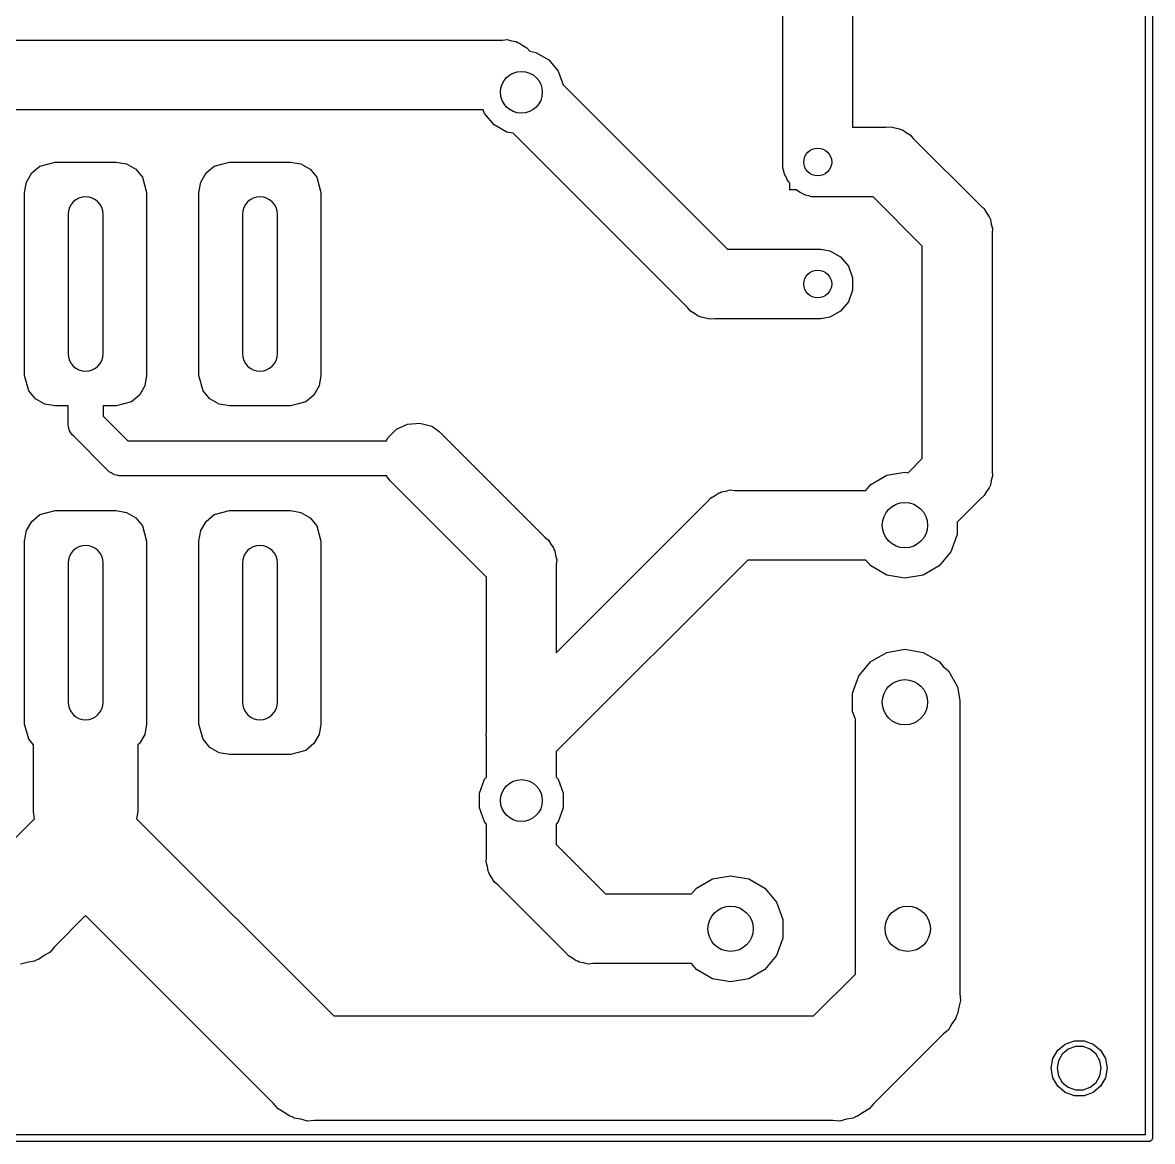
# Model space of a CAD drawing. Extents: x 113.9 to 177.6, y -84.6 to -24.4.
# Drawn here: x 145.19 to 177.6, y -84.6 to -52.5 of the extents above; entities that cross this region are included whole.
import ezdxf

# ---------------------------------------------------------------- set-up
doc = ezdxf.new("R2010")
doc.units = 0
doc.header["$MEASUREMENT"] = 0
doc.layers.add('BLACK', color=7, linetype='CONTINUOUS')

msp = doc.modelspace()

# ---------------------------------------------------------------- linework, layer by layer
at = {"layer": 'BLACK', "linetype": 'CONTINUOUS'}
for p, q in [((177.4, -84.4), (177.4, -24.6)), ((177.6, -24.4913), (177.6, -84.5087)), ((169, -50.9125), (169, -55.5)), ((167, -56.3237), (167, -52)), ((136.044, -53), (158.956, -53)), ((158.956, -53), (159.088, -52.9884)), ((159.088, -52.9884), (159.217, -53.0228)), ((159.217, -53.0228), (159.347, -53.0458)), ((159.347, -53.0458), (159.386, -53.0681)), ((159.386, -53.0681), (159.429, -53.0797)), ((159.429, -53.0797), (159.538, -53.1558)), ((159.538, -53.1558), (159.653, -53.2221)), ((159.653, -53.2221), (159.738, -53.3234)), ((159.738, -53.3234), (159.917, -53.355)), ((159.917, -53.355), (160.283, -53.5666)), ((160.283, -53.5666), (160.555, -53.8907)), ((160.555, -53.8907), (160.698, -54.2843)), ((160.698, -54.2843), (165.414, -59)), ((158.405, -55), (136.414, -55)), ((158.445, -55.1093), (158.405, -55)), ((158.717, -55.4334), (158.445, -55.1093)), ((159.083, -55.645), (158.717, -55.4334)), ((159.262, -55.6766), (159.083, -55.645)), ((164.262, -60.6762), (159.262, -55.6766)), ((169, -55.5), (169.956, -55.5)), ((169.956, -55.5), (170.088, -55.4884)), ((170.088, -55.4884), (170.217, -55.5228)), ((170.217, -55.5228), (170.347, -55.5458)), ((170.347, -55.5458), (170.386, -55.5681)), ((170.386, -55.5681), (170.429, -55.5797)), ((170.429, -55.5797), (170.538, -55.6558)), ((170.538, -55.6558), (170.653, -55.7221)), ((170.653, -55.7221), (170.738, -55.8238)), ((170.738, -55.8238), (172.676, -57.762)), ((167, -56.6763), (167, -56.3237)), ((145.455, -56.8126), (145.688, -56.6172)), ((145.688, -56.6172), (146.125, -56.5)), ((146.125, -56.5), (147.875, -56.5)), ((147.875, -56.5), (148.174, -56.5528)), ((148.174, -56.5528), (148.437, -56.7047)), ((148.437, -56.7047), (148.633, -56.9375)), ((150.455, -56.8126), (150.688, -56.6172)), ((150.688, -56.6172), (151.125, -56.5)), ((151.125, -56.5), (152.875, -56.5)), ((152.875, -56.5), (153.174, -56.5528)), ((153.174, -56.5528), (153.437, -56.7047)), ((153.437, -56.7047), (153.633, -56.9375)), ((167.03, -56.7598), (167, -56.6763)), ((145.303, -57.0757), (145.455, -56.8126)), ((148.633, -56.9375), (148.75, -57.375)), ((150.303, -57.0757), (150.455, -56.8126)), ((153.633, -56.9375), (153.75, -57.375)), ((167.046, -56.8473), (167.03, -56.7598)), ((167.09, -56.9242), (167.046, -56.8473)), ((167.121, -57.0077), (167.09, -56.9242)), ((167.178, -57.0758), (167.121, -57.0077)), ((145.25, -57.375), (145.303, -57.0757)), ((150.25, -57.375), (150.303, -57.0757)), ((167.2, -57.1144), (167.178, -57.0758)), ((167.2, -57.3), (167.2, -57.1144)), ((167.386, -57.3), (167.2, -57.3)), ((167.424, -57.3223), (167.386, -57.3)), ((167.492, -57.3794), (167.424, -57.3223)), ((145.25, -62.625), (145.25, -57.375)), ((146.646, -57.6464), (146.584, -57.7222)), ((146.646, -57.6464), (146.584, -57.7222)), ((146.722, -57.5843), (146.646, -57.6464)), ((146.722, -57.5843), (146.646, -57.6464)), ((146.809, -57.5381), (146.722, -57.5843)), ((146.809, -57.5381), (146.722, -57.5843)), ((146.902, -57.5096), (146.809, -57.5381)), ((146.902, -57.5096), (146.809, -57.5381)), ((147, -57.5), (146.902, -57.5096)), ((147, -57.5), (146.902, -57.5096)), ((147.098, -57.5096), (147, -57.5)), ((147.098, -57.5096), (147, -57.5)), ((147.191, -57.5381), (147.098, -57.5096)), ((147.191, -57.5381), (147.098, -57.5096)), ((147.278, -57.5843), (147.191, -57.5381)), ((147.278, -57.5843), (147.191, -57.5381)), ((147.354, -57.6464), (147.278, -57.5843)), ((147.354, -57.6464), (147.278, -57.5843)), ((147.416, -57.7222), (147.354, -57.6464)), ((147.416, -57.7222), (147.354, -57.6464)), ((148.75, -57.375), (148.75, -62.625)), ((150.25, -62.625), (150.25, -57.375)), ((151.646, -57.6464), (151.584, -57.7222)), ((151.646, -57.6464), (151.584, -57.7222)), ((151.722, -57.5843), (151.646, -57.6464)), ((151.722, -57.5843), (151.646, -57.6464)), ((151.809, -57.5381), (151.722, -57.5843)), ((151.809, -57.5381), (151.722, -57.5843)), ((151.902, -57.5096), (151.809, -57.5381)), ((151.902, -57.5096), (151.809, -57.5381)), ((152, -57.5), (151.902, -57.5096)), ((152, -57.5), (151.902, -57.5096)), ((152.098, -57.5096), (152, -57.5)), ((152.098, -57.5096), (152, -57.5)), ((152.191, -57.5381), (152.098, -57.5096)), ((152.191, -57.5381), (152.098, -57.5096)), ((152.278, -57.5843), (152.191, -57.5381)), ((152.278, -57.5843), (152.191, -57.5381)), ((152.354, -57.6464), (152.278, -57.5843)), ((152.354, -57.6464), (152.278, -57.5843)), ((152.416, -57.7222), (152.354, -57.6464)), ((152.416, -57.7222), (152.354, -57.6464)), ((153.75, -57.375), (153.75, -62.625)), ((167.576, -57.4098), (167.492, -57.3794)), ((167.653, -57.4542), (167.576, -57.4098)), ((167.74, -57.4696), (167.653, -57.4542)), ((167.824, -57.5), (167.74, -57.4696)), ((167.913, -57.5), (167.824, -57.5)), ((169.586, -57.5), (167.913, -57.5)), ((167.913, -57.5), (167.913, -57.5)), ((171, -58.9142), (169.586, -57.5)), ((146.51, -57.9025), (146.5, -58)), ((146.51, -57.9025), (146.5, -58)), ((146.5, -58), (146.5, -62)), ((146.5, -58), (146.5, -62)), ((146.538, -57.8087), (146.51, -57.9025)), ((146.538, -57.8087), (146.51, -57.9025)), ((146.584, -57.7222), (146.538, -57.8087)), ((146.584, -57.7222), (146.538, -57.8087)), ((147.462, -57.8087), (147.416, -57.7222)), ((147.462, -57.8087), (147.416, -57.7222)), ((147.49, -57.9025), (147.462, -57.8087)), ((147.49, -57.9025), (147.462, -57.8087)), ((147.5, -58), (147.49, -57.9025)), ((147.5, -58), (147.49, -57.9025)), ((147.5, -62), (147.5, -58)), ((147.5, -62), (147.5, -58)), ((151.51, -57.9025), (151.5, -58)), ((151.51, -57.9025), (151.5, -58)), ((151.5, -58), (151.5, -62)), ((151.5, -58), (151.5, -62)), ((151.538, -57.8087), (151.51, -57.9025)), ((151.538, -57.8087), (151.51, -57.9025)), ((151.584, -57.7222), (151.538, -57.8087)), ((151.584, -57.7222), (151.538, -57.8087)), ((152.462, -57.8087), (152.416, -57.7222)), ((152.462, -57.8087), (152.416, -57.7222)), ((152.49, -57.9025), (152.462, -57.8087)), ((152.49, -57.9025), (152.462, -57.8087)), ((152.5, -58), (152.49, -57.9025)), ((152.5, -58), (152.49, -57.9025)), ((152.5, -62), (152.5, -58)), ((152.5, -62), (152.5, -58)), ((172.676, -57.762), (172.778, -57.8473)), ((172.778, -57.8473), (172.844, -57.9622)), ((172.844, -57.9622), (172.92, -58.0709)), ((172.92, -58.0709), (172.932, -58.114)), ((172.932, -58.114), (172.954, -58.1527)), ((172.954, -58.1527), (172.977, -58.2834)), ((172.977, -58.2834), (173.012, -58.4115)), ((173.012, -58.4115), (173, -58.5436)), ((173, -58.5436), (173, -65.3764)), ((171, -65.0058), (171, -58.9142)), ((165.414, -59), (168.087, -59)), ((168.087, -59), (168.347, -59.0458)), ((168.347, -59.0458), (168.653, -59.2221)), ((168.653, -59.2221), (168.879, -59.4923)), ((168.879, -59.4923), (169, -59.8237)), ((169, -59.8237), (169, -60.1763)), ((169, -60.1763), (168.879, -60.5077)), ((168.879, -60.5077), (168.653, -60.7779)), ((164.347, -60.7779), (164.262, -60.6762)), ((164.462, -60.8442), (164.347, -60.7779)), ((164.571, -60.9203), (164.462, -60.8442)), ((164.614, -60.9319), (164.571, -60.9203)), ((168.653, -60.7779), (168.347, -60.9542)), ((164.653, -60.9542), (164.614, -60.9319)), ((164.783, -60.9772), (164.653, -60.9542)), ((164.911, -61.0116), (164.783, -60.9772)), ((165.044, -61), (164.911, -61.0116)), ((168.087, -61), (165.044, -61)), ((168.347, -60.9542), (168.087, -61)), ((146.5, -62), (146.51, -62.0975)), ((146.5, -62), (146.51, -62.0975)), ((146.51, -62.0975), (146.538, -62.1913)), ((146.51, -62.0975), (146.538, -62.1913)), ((146.538, -62.1913), (146.584, -62.2778)), ((146.538, -62.1913), (146.584, -62.2778)), ((147.416, -62.2778), (147.462, -62.1913)), ((147.416, -62.2778), (147.462, -62.1913)), ((147.462, -62.1913), (147.49, -62.0975)), ((147.462, -62.1913), (147.49, -62.0975)), ((147.49, -62.0975), (147.5, -62)), ((147.49, -62.0975), (147.5, -62)), ((151.5, -62), (151.51, -62.0975)), ((151.5, -62), (151.51, -62.0975)), ((151.51, -62.0975), (151.538, -62.1913)), ((151.51, -62.0975), (151.538, -62.1913)), ((151.538, -62.1913), (151.584, -62.2778)), ((151.538, -62.1913), (151.584, -62.2778)), ((152.416, -62.2778), (152.462, -62.1913)), ((152.416, -62.2778), (152.462, -62.1913)), ((152.462, -62.1913), (152.49, -62.0975)), ((152.462, -62.1913), (152.49, -62.0975)), ((152.49, -62.0975), (152.5, -62)), ((152.49, -62.0975), (152.5, -62)), ((146.584, -62.2778), (146.646, -62.3536)), ((146.584, -62.2778), (146.646, -62.3536)), ((146.646, -62.3536), (146.722, -62.4157)), ((146.646, -62.3536), (146.722, -62.4157)), ((146.722, -62.4157), (146.809, -62.4619)), ((146.722, -62.4157), (146.809, -62.4619)), ((146.809, -62.4619), (146.902, -62.4904)), ((146.809, -62.4619), (146.902, -62.4904)), ((146.902, -62.4904), (147, -62.5)), ((146.902, -62.4904), (147, -62.5)), ((147, -62.5), (147.098, -62.4904)), ((147, -62.5), (147.098, -62.4904)), ((147.098, -62.4904), (147.191, -62.4619)), ((147.098, -62.4904), (147.191, -62.4619)), ((147.191, -62.4619), (147.278, -62.4157)), ((147.191, -62.4619), (147.278, -62.4157)), ((147.278, -62.4157), (147.354, -62.3536)), ((147.278, -62.4157), (147.354, -62.3536)), ((147.354, -62.3536), (147.416, -62.2778)), ((147.354, -62.3536), (147.416, -62.2778)), ((151.584, -62.2778), (151.646, -62.3536)), ((151.584, -62.2778), (151.646, -62.3536)), ((151.646, -62.3536), (151.722, -62.4157)), ((151.646, -62.3536), (151.722, -62.4157)), ((151.722, -62.4157), (151.809, -62.4619)), ((151.722, -62.4157), (151.809, -62.4619)), ((151.809, -62.4619), (151.902, -62.4904)), ((151.809, -62.4619), (151.902, -62.4904)), ((151.902, -62.4904), (152, -62.5)), ((151.902, -62.4904), (152, -62.5)), ((152, -62.5), (152.098, -62.4904)), ((152, -62.5), (152.098, -62.4904)), ((152.098, -62.4904), (152.191, -62.4619)), ((152.098, -62.4904), (152.191, -62.4619)), ((152.191, -62.4619), (152.278, -62.4157)), ((152.191, -62.4619), (152.278, -62.4157)), ((152.278, -62.4157), (152.354, -62.3536)), ((152.278, -62.4157), (152.354, -62.3536)), ((152.354, -62.3536), (152.416, -62.2778)), ((152.354, -62.3536), (152.416, -62.2778)), ((145.367, -63.0625), (145.25, -62.625)), ((148.75, -62.625), (148.697, -62.9243)), ((150.367, -63.0625), (150.25, -62.625)), ((153.75, -62.625), (153.697, -62.9243)), ((145.563, -63.2953), (145.367, -63.0625)), ((148.545, -63.1874), (148.312, -63.3828)), ((148.697, -62.9243), (148.545, -63.1874)), ((150.563, -63.2953), (150.367, -63.0625)), ((153.545, -63.1874), (153.312, -63.3828)), ((153.697, -62.9243), (153.545, -63.1874)), ((145.826, -63.4472), (145.563, -63.2953)), ((146.125, -63.5), (145.826, -63.4472)), ((146.5, -63.5), (146.125, -63.5)), ((146.5, -63.9782), (146.5, -63.5)), ((147.875, -63.5), (147.5, -63.5)), ((147.5, -63.5), (147.5, -63.7929)), ((148.312, -63.3828), (147.875, -63.5)), ((150.826, -63.4472), (150.563, -63.2953)), ((151.125, -63.5), (150.826, -63.4472)), ((152.875, -63.5), (151.125, -63.5)), ((153.312, -63.3828), (152.875, -63.5)), ((147.5, -63.7929), (148.207, -64.5)), ((146.494, -64.0442), (146.5, -63.9782)), ((146.511, -64.1083), (146.494, -64.0442)), ((146.523, -64.1736), (146.511, -64.1083)), ((155.668, -64.4176), (155.918, -64.1682)), ((155.918, -64.1682), (156.237, -64.0192)), ((156.237, -64.0192), (156.588, -63.9884)), ((156.588, -63.9884), (156.929, -64.0797)), ((156.929, -64.0797), (157.145, -64.231)), ((146.534, -64.193), (146.523, -64.1736)), ((146.54, -64.2146), (146.534, -64.193)), ((146.578, -64.2689), (146.54, -64.2146)), ((146.611, -64.3264), (146.578, -64.2689)), ((146.662, -64.369), (146.611, -64.3264)), ((147.631, -65.3381), (146.662, -64.369)), ((155.63, -64.5), (155.668, -64.4176)), ((157.145, -64.231), (160.176, -67.262)), ((148.207, -64.5), (155.63, -64.5)), ((170.593, -65.4132), (171, -65.0058)), ((147.674, -65.3889), (147.631, -65.3381)), ((147.731, -65.4221), (147.674, -65.3889)), ((147.785, -65.4601), (147.731, -65.4221)), ((147.807, -65.4659), (147.785, -65.4601)), ((169.979, -65.4887), (170.5, -65.3969)), ((170.5, -65.3969), (170.593, -65.4132)), ((173, -65.3764), (173.012, -65.5085)), ((147.826, -65.4771), (147.807, -65.4659)), ((147.892, -65.4886), (147.826, -65.4771)), ((147.956, -65.5058), (147.892, -65.4886)), ((148.022, -65.5), (147.956, -65.5058)), ((155.629, -65.5), (148.022, -65.5)), ((155.731, -65.6452), (155.629, -65.5)), ((158.5, -68.4142), (155.731, -65.6452)), ((169.381, -65.92), (169.521, -65.7532)), ((169.521, -65.7532), (169.979, -65.4887)), ((172.954, -65.7673), (172.932, -65.806)), ((172.977, -65.6366), (172.954, -65.7673)), ((173.012, -65.5085), (172.977, -65.6366)), ((164.927, -66.1421), (165.042, -66.0758)), ((165.042, -66.0758), (165.151, -65.9997)), ((165.151, -65.9997), (165.194, -65.9882)), ((165.194, -65.9882), (165.233, -65.9658)), ((165.233, -65.9658), (165.363, -65.9428)), ((165.363, -65.9428), (165.491, -65.9084)), ((165.491, -65.9084), (165.624, -65.92)), ((165.624, -65.92), (169.381, -65.92)), ((172.778, -66.0727), (172.676, -66.158)), ((172.844, -65.9578), (172.778, -66.0727)), ((172.92, -65.8491), (172.844, -65.9578)), ((172.932, -65.806), (172.92, -65.8491)), ((160.5, -70.5858), (164.842, -66.2438)), ((164.842, -66.2438), (164.927, -66.1421)), ((172.676, -66.158), (172, -66.8342)), ((145.455, -66.8126), (145.688, -66.6172)), ((145.688, -66.6172), (146.125, -66.5)), ((146.125, -66.5), (147.875, -66.5)), ((147.875, -66.5), (148.174, -66.5528)), ((148.174, -66.5528), (148.437, -66.7047)), ((148.437, -66.7047), (148.633, -66.9375)), ((150.455, -66.8126), (150.688, -66.6172)), ((150.688, -66.6172), (151.125, -66.5)), ((151.125, -66.5), (152.875, -66.5)), ((152.875, -66.5), (153.174, -66.5528)), ((153.174, -66.5528), (153.437, -66.7047)), ((153.437, -66.7047), (153.633, -66.9375)), ((145.25, -67.375), (145.303, -67.0757)), ((145.303, -67.0757), (145.455, -66.8126)), ((148.633, -66.9375), (148.75, -67.375)), ((150.25, -67.375), (150.303, -67.0757)), ((150.303, -67.0757), (150.455, -66.8126)), ((153.633, -66.9375), (153.75, -67.375)), ((172, -66.8342), (172, -67.1845)), ((145.25, -72.625), (145.25, -67.375)), ((148.75, -67.375), (148.75, -72.625)), ((150.25, -72.625), (150.25, -67.375)), ((153.75, -67.375), (153.75, -72.625)), ((160.176, -67.262), (160.278, -67.3473)), ((160.278, -67.3473), (160.344, -67.4622)), ((172, -67.1845), (171.819, -67.6816)), ((146.584, -67.7222), (146.538, -67.8087)), ((146.584, -67.7222), (146.538, -67.8087)), ((146.646, -67.6464), (146.584, -67.7222)), ((146.646, -67.6464), (146.584, -67.7222)), ((146.722, -67.5843), (146.646, -67.6464)), ((146.722, -67.5843), (146.646, -67.6464)), ((146.809, -67.5381), (146.722, -67.5843)), ((146.809, -67.5381), (146.722, -67.5843)), ((146.902, -67.5096), (146.809, -67.5381)), ((146.902, -67.5096), (146.809, -67.5381)), ((147, -67.5), (146.902, -67.5096)), ((147, -67.5), (146.902, -67.5096)), ((147.098, -67.5096), (147, -67.5)), ((147.098, -67.5096), (147, -67.5)), ((147.191, -67.5381), (147.098, -67.5096)), ((147.191, -67.5381), (147.098, -67.5096)), ((147.278, -67.5843), (147.191, -67.5381)), ((147.278, -67.5843), (147.191, -67.5381)), ((147.354, -67.6464), (147.278, -67.5843)), ((147.354, -67.6464), (147.278, -67.5843)), ((147.416, -67.7222), (147.354, -67.6464)), ((147.416, -67.7222), (147.354, -67.6464)), ((147.462, -67.8087), (147.416, -67.7222)), ((147.462, -67.8087), (147.416, -67.7222)), ((151.584, -67.7222), (151.538, -67.8087)), ((151.584, -67.7222), (151.538, -67.8087)), ((151.646, -67.6464), (151.584, -67.7222)), ((151.646, -67.6464), (151.584, -67.7222)), ((151.722, -67.5843), (151.646, -67.6464)), ((151.722, -67.5843), (151.646, -67.6464)), ((151.809, -67.5381), (151.722, -67.5843)), ((151.809, -67.5381), (151.722, -67.5843)), ((151.902, -67.5096), (151.809, -67.5381)), ((151.902, -67.5096), (151.809, -67.5381)), ((152, -67.5), (151.902, -67.5096)), ((152, -67.5), (151.902, -67.5096)), ((152.098, -67.5096), (152, -67.5)), ((152.098, -67.5096), (152, -67.5)), ((152.191, -67.5381), (152.098, -67.5096)), ((152.191, -67.5381), (152.098, -67.5096)), ((152.278, -67.5843), (152.191, -67.5381)), ((152.278, -67.5843), (152.191, -67.5381)), ((152.354, -67.6464), (152.278, -67.5843)), ((152.354, -67.6464), (152.278, -67.5843)), ((152.416, -67.7222), (152.354, -67.6464)), ((152.416, -67.7222), (152.354, -67.6464)), ((152.462, -67.8087), (152.416, -67.7222)), ((152.462, -67.8087), (152.416, -67.7222)), ((160.344, -67.4622), (160.42, -67.5709)), ((160.42, -67.5709), (160.432, -67.614)), ((160.432, -67.614), (160.454, -67.6527)), ((160.454, -67.6527), (160.477, -67.7834)), ((171.819, -67.6816), (171.479, -68.0868)), ((146.51, -67.9025), (146.5, -68)), ((146.51, -67.9025), (146.5, -68)), ((146.5, -68), (146.5, -72)), ((146.5, -68), (146.5, -72)), ((146.538, -67.8087), (146.51, -67.9025)), ((146.538, -67.8087), (146.51, -67.9025)), ((147.49, -67.9025), (147.462, -67.8087)), ((147.49, -67.9025), (147.462, -67.8087)), ((147.5, -68), (147.49, -67.9025)), ((147.5, -68), (147.49, -67.9025)), ((147.5, -72), (147.5, -68)), ((147.5, -72), (147.5, -68)), ((151.51, -67.9025), (151.5, -68)), ((151.51, -67.9025), (151.5, -68)), ((151.5, -68), (151.5, -72)), ((151.5, -68), (151.5, -72)), ((151.538, -67.8087), (151.51, -67.9025)), ((151.538, -67.8087), (151.51, -67.9025)), ((152.49, -67.9025), (152.462, -67.8087)), ((152.49, -67.9025), (152.462, -67.8087)), ((152.5, -68), (152.49, -67.9025)), ((152.5, -68), (152.49, -67.9025)), ((152.5, -72), (152.5, -68)), ((152.5, -72), (152.5, -68)), ((160.477, -67.7834), (160.512, -67.9115)), ((160.512, -67.9115), (160.5, -68.0436)), ((165.994, -67.92), (160.5, -73.4142)), ((160.5, -68.0436), (160.5, -70.5858)), ((169.381, -67.92), (165.994, -67.92)), ((169.521, -68.0868), (169.381, -67.92)), ((169.979, -68.3513), (169.521, -68.0868)), ((170.5, -68.4431), (169.979, -68.3513)), ((171.021, -68.3513), (170.5, -68.4431)), ((171.479, -68.0868), (171.021, -68.3513)), ((158.5, -69.4125), (158.5, -68.4142)), ((158.5, -72.8684), (158.5, -69.4125)), ((158.5, -69.4125), (158.5, -69.4125)), ((169.521, -70.8332), (169.979, -70.5687)), ((169.979, -70.5687), (170.5, -70.4769)), ((170.5, -70.4769), (171.021, -70.5687)), ((171.021, -70.5687), (171.479, -70.8332)), ((169.181, -71.2384), (169.521, -70.8332)), ((171.479, -70.8332), (171.601, -70.9788)), ((169, -71.7355), (169.181, -71.2384)), ((171.601, -70.9788), (171.747, -71.1009)), ((171.747, -71.1009), (172.011, -71.5591)), ((172.011, -71.5591), (172.08, -71.9488)), ((169, -72.2645), (169, -71.7355)), ((146.5, -72), (146.51, -72.0975)), ((146.5, -72), (146.51, -72.0975)), ((146.51, -72.0975), (146.538, -72.1913)), ((146.51, -72.0975), (146.538, -72.1913)), ((146.538, -72.1913), (146.584, -72.2778)), ((146.538, -72.1913), (146.584, -72.2778)), ((147.416, -72.2778), (147.462, -72.1913)), ((147.416, -72.2778), (147.462, -72.1913)), ((147.462, -72.1913), (147.49, -72.0975)), ((147.462, -72.1913), (147.49, -72.0975)), ((147.49, -72.0975), (147.5, -72)), ((147.49, -72.0975), (147.5, -72)), ((151.5, -72), (151.51, -72.0975)), ((151.5, -72), (151.51, -72.0975)), ((151.51, -72.0975), (151.538, -72.1913)), ((151.51, -72.0975), (151.538, -72.1913)), ((151.538, -72.1913), (151.584, -72.2778)), ((151.538, -72.1913), (151.584, -72.2778)), ((152.416, -72.2778), (152.462, -72.1913)), ((152.416, -72.2778), (152.462, -72.1913)), ((152.462, -72.1913), (152.49, -72.0975)), ((152.462, -72.1913), (152.49, -72.0975)), ((152.49, -72.0975), (152.5, -72)), ((152.49, -72.0975), (152.5, -72)), ((169.08, -72.4843), (169, -72.2645)), ((172.08, -71.9488), (172.08, -80.3545)), ((146.584, -72.2778), (146.646, -72.3536)), ((146.584, -72.2778), (146.646, -72.3536)), ((146.646, -72.3536), (146.722, -72.4157)), ((146.646, -72.3536), (146.722, -72.4157)), ((146.722, -72.4157), (146.809, -72.4619)), ((146.722, -72.4157), (146.809, -72.4619)), ((146.809, -72.4619), (146.902, -72.4904)), ((146.809, -72.4619), (146.902, -72.4904)), ((146.902, -72.4904), (147, -72.5)), ((146.902, -72.4904), (147, -72.5)), ((147, -72.5), (147.098, -72.4904)), ((147, -72.5), (147.098, -72.4904)), ((147.098, -72.4904), (147.191, -72.4619)), ((147.098, -72.4904), (147.191, -72.4619)), ((147.191, -72.4619), (147.278, -72.4157)), ((147.191, -72.4619), (147.278, -72.4157)), ((147.278, -72.4157), (147.354, -72.3536)), ((147.278, -72.4157), (147.354, -72.3536)), ((147.354, -72.3536), (147.416, -72.2778)), ((147.354, -72.3536), (147.416, -72.2778)), ((151.584, -72.2778), (151.646, -72.3536)), ((151.584, -72.2778), (151.646, -72.3536)), ((151.646, -72.3536), (151.722, -72.4157)), ((151.646, -72.3536), (151.722, -72.4157)), ((151.722, -72.4157), (151.809, -72.4619)), ((151.722, -72.4157), (151.809, -72.4619)), ((151.809, -72.4619), (151.902, -72.4904)), ((151.809, -72.4619), (151.902, -72.4904)), ((151.902, -72.4904), (152, -72.5)), ((151.902, -72.4904), (152, -72.5)), ((152, -72.5), (152.098, -72.4904)), ((152, -72.5), (152.098, -72.4904)), ((152.098, -72.4904), (152.191, -72.4619)), ((152.098, -72.4904), (152.191, -72.4619)), ((152.191, -72.4619), (152.278, -72.4157)), ((152.191, -72.4619), (152.278, -72.4157)), ((152.278, -72.4157), (152.354, -72.3536)), ((152.278, -72.4157), (152.354, -72.3536)), ((152.354, -72.3536), (152.416, -72.2778)), ((152.354, -72.3536), (152.416, -72.2778)), ((169.08, -78.2355), (169.08, -72.4843)), ((145.367, -73.0625), (145.25, -72.625)), ((148.75, -72.625), (148.697, -72.9243)), ((150.367, -73.0625), (150.25, -72.625)), ((153.75, -72.625), (153.697, -72.9243)), ((158.488, -72.9115), (158.5, -72.8684)), ((158.5, -73.0436), (158.488, -72.9115)), ((145.5, -73.2207), (145.367, -73.0625)), ((145.5, -75.1312), (145.5, -73.2207)), ((148.545, -73.1874), (148.5, -73.2254)), ((148.5, -73.2254), (148.5, -75.1312)), ((148.697, -72.9243), (148.545, -73.1874)), ((150.563, -73.2953), (150.367, -73.0625)), ((153.545, -73.1874), (153.312, -73.3828)), ((153.697, -72.9243), (153.545, -73.1874)), ((158.5, -74.1449), (158.5, -73.0436)), ((150.826, -73.4472), (150.563, -73.2953)), ((151.125, -73.5), (150.826, -73.4472)), ((152.875, -73.5), (151.125, -73.5)), ((153.312, -73.3828), (152.875, -73.5)), ((160.5, -73.4142), (160.5, -74.1449)), ((158.3, -74.6084), (158.445, -74.2107)), ((158.445, -74.2107), (158.5, -74.1449)), ((160.5, -74.1449), (160.555, -74.2107)), ((160.555, -74.2107), (160.7, -74.6084)), ((158.3, -75.0316), (158.3, -74.6084)), ((160.7, -74.6084), (160.7, -75.0316)), ((145.537, -75.3416), (145.5, -75.1312)), ((148.5, -75.1312), (148.463, -75.3416)), ((158.445, -75.4293), (158.3, -75.0316)), ((160.7, -75.0316), (160.555, -75.4293)), ((144.379, -76.5), (145.537, -75.3416)), ((148.463, -75.3416), (154.121, -81)), ((158.5, -75.4951), (158.445, -75.4293)), ((158.5, -76.4564), (158.5, -75.4951)), ((160.555, -75.4293), (160.5, -75.4951)), ((160.5, -75.4951), (160.5, -76.0858)), ((160.5, -76.0858), (161.914, -77.5)), ((158.488, -76.5885), (158.5, -76.4564)), ((158.523, -76.7166), (158.488, -76.5885)), ((158.546, -76.8473), (158.523, -76.7166)), ((158.568, -76.886), (158.546, -76.8473)), ((158.58, -76.9291), (158.568, -76.886)), ((158.656, -77.0378), (158.58, -76.9291)), ((158.722, -77.1527), (158.656, -77.0378)), ((164.521, -77.3332), (164.979, -77.0687)), ((164.979, -77.0687), (165.5, -76.9769)), ((165.5, -76.9769), (166.021, -77.0687)), ((166.021, -77.0687), (166.479, -77.3332)), ((158.824, -77.238), (158.722, -77.1527)), ((160.762, -79.1762), (158.824, -77.238)), ((164.381, -77.5), (164.521, -77.3332)), ((166.479, -77.3332), (166.819, -77.7384)), ((161.914, -77.5), (164.381, -77.5)), ((166.819, -77.7384), (167, -78.2355)), ((147, -78.1213), (146.107, -79.0143)), ((152.393, -83.5144), (147, -78.1213)), ((167, -78.2355), (167, -78.7645)), ((169.08, -78.7645), (169.08, -78.2355)), ((146.107, -79.0143), (145.979, -79.1668)), ((167, -78.7645), (166.819, -79.2616)), ((169.08, -79.7987), (169.08, -78.7645)), ((169.08, -78.7645), (169.08, -78.7645)), ((145.579, -79.3978), (145.521, -79.4313)), ((145.644, -79.3804), (145.579, -79.3978)), ((145.807, -79.2663), (145.644, -79.3804)), ((145.979, -79.1668), (145.807, -79.2663)), ((160.847, -79.2779), (160.762, -79.1762)), ((160.962, -79.3442), (160.847, -79.2779)), ((161.071, -79.4203), (160.962, -79.3442)), ((166.819, -79.2616), (166.479, -79.6668)), ((145.325, -79.4658), (145.133, -79.5173)), ((145.521, -79.4313), (145.325, -79.4658)), ((161.114, -79.4319), (161.071, -79.4203)), ((161.153, -79.4542), (161.114, -79.4319)), ((161.283, -79.4772), (161.153, -79.4542)), ((161.411, -79.5116), (161.283, -79.4772)), ((161.544, -79.5), (161.411, -79.5116)), ((164.381, -79.5), (161.544, -79.5)), ((164.521, -79.6668), (164.381, -79.5)), ((164.979, -79.9313), (164.521, -79.6668)), ((166.479, -79.6668), (166.021, -79.9313)), ((165.5, -80.0231), (164.979, -79.9313)), ((166.021, -79.9313), (165.5, -80.0231)), ((167.879, -81), (169.08, -79.7987)), ((172.08, -80.3545), (172.097, -80.5528)), ((172.097, -80.5528), (172.046, -80.745)), ((154.121, -81), (167.879, -81)), ((171.978, -80.999), (171.96, -81.0637)), ((172.011, -80.9409), (171.978, -80.999)), ((172.046, -80.745), (172.011, -80.9409)), ((171.846, -81.2267), (171.747, -81.3991)), ((171.96, -81.0637), (171.846, -81.2267)), ((171.594, -81.527), (169.607, -83.5143)), ((171.747, -81.3991), (171.594, -81.527)), ((174.746, -82.2257), (174.886, -81.9844)), ((174.886, -81.9844), (175.099, -81.8054)), ((175.184, -81.9526), (175.016, -82.0937)), ((175.099, -81.8054), (175.361, -81.7101)), ((175.39, -81.8775), (175.184, -81.9526)), ((175.361, -81.7101), (175.639, -81.7101)), ((175.61, -81.8775), (175.39, -81.8775)), ((175.816, -81.9526), (175.61, -81.8775)), ((175.639, -81.7101), (175.901, -81.8054)), ((175.984, -82.0937), (175.816, -81.9526)), ((175.901, -81.8054), (176.114, -81.9844)), ((176.114, -81.9844), (176.254, -82.2257)), ((174.698, -82.5), (174.746, -82.2257)), ((174.906, -82.2838), (174.868, -82.5)), ((175.016, -82.0937), (174.906, -82.2838)), ((176.094, -82.2838), (175.984, -82.0937)), ((176.132, -82.5), (176.094, -82.2838)), ((176.254, -82.2257), (176.302, -82.5)), ((174.746, -82.7743), (174.698, -82.5)), ((174.868, -82.5), (174.906, -82.7162)), ((176.094, -82.7162), (176.132, -82.5)), ((176.302, -82.5), (176.254, -82.7743)), ((174.886, -83.0156), (174.746, -82.7743)), ((174.906, -82.7162), (175.016, -82.9063)), ((175.016, -82.9063), (175.184, -83.0474)), ((175.816, -83.0474), (175.984, -82.9063)), ((175.984, -82.9063), (176.094, -82.7162)), ((176.254, -82.7743), (176.114, -83.0156)), ((175.099, -83.1946), (174.886, -83.0156)), ((175.361, -83.2899), (175.099, -83.1946)), ((175.184, -83.0474), (175.39, -83.1225)), ((175.39, -83.1225), (175.61, -83.1225)), ((175.61, -83.1225), (175.816, -83.0474)), ((175.901, -83.1946), (175.639, -83.2899)), ((176.114, -83.0156), (175.901, -83.1946)), ((152.521, -83.6668), (152.393, -83.5144)), ((169.607, -83.5143), (169.479, -83.6668)), ((175.639, -83.2899), (175.361, -83.2899)), ((152.693, -83.7663), (152.521, -83.6668)), ((152.856, -83.8804), (152.693, -83.7663)), ((152.921, -83.8978), (152.856, -83.8804)), ((152.979, -83.9313), (152.921, -83.8978)), ((153.175, -83.9658), (152.979, -83.9313)), ((169.021, -83.9313), (168.825, -83.9658)), ((169.079, -83.8978), (169.021, -83.9313)), ((169.144, -83.8804), (169.079, -83.8978)), ((169.307, -83.7663), (169.144, -83.8804)), ((169.479, -83.6668), (169.307, -83.7663)), ((153.367, -84.0173), (153.175, -83.9658)), ((153.565, -84), (153.367, -84.0173)), ((168.435, -84), (153.565, -84)), ((168.633, -84.0173), (168.435, -84)), ((168.825, -83.9658), (168.633, -84.0173)), ((114.1, -84.4), (177.4, -84.4)), ((177.558, -84.5822), (177.551, -84.5879)), ((177.565, -84.5778), (177.558, -84.5822)), ((177.571, -84.571), (177.565, -84.5778)), ((177.578, -84.5653), (177.571, -84.571)), ((177.582, -84.5576), (177.578, -84.5653)), ((177.588, -84.5508), (177.582, -84.5576)), ((177.591, -84.5424), (177.588, -84.5508)), ((177.595, -84.5347), (177.591, -84.5424)), ((177.597, -84.526), (177.595, -84.5347)), ((177.6, -84.5176), (177.597, -84.526)), ((177.6, -84.5087), (177.6, -84.5088)), ((177.6, -84.5088), (177.6, -84.5176)), ((177.509, -84.6), (113.991, -84.6)), ((177.518, -84.6), (177.509, -84.6)), ((177.509, -84.6), (177.509, -84.6)), ((177.526, -84.597), (177.518, -84.6)), ((177.535, -84.5954), (177.526, -84.597)), ((177.542, -84.591), (177.535, -84.5954)), ((177.551, -84.5879), (177.542, -84.591))]:
    msp.add_line(p, q, dxfattribs=at)
at = {"layer": 'BLACK'}
for centre, radius in [((159.5, -54.5), 0.6), ((159.5, -54.5), 0.6), ((168, -56.5), 0.4), ((168, -56.5), 0.4), ((168, -60), 0.4), ((168, -60), 0.4), ((170.5, -66.92), 0.65), ((170.5, -66.92), 0.65), ((170.5, -72), 0.65), ((170.5, -72), 0.65), ((159.5, -74.82), 0.6), ((159.5, -74.82), 0.6), ((165.5, -78.5), 0.65), ((165.5, -78.5), 0.65), ((170.58, -78.5), 0.65), ((170.58, -78.5), 0.65)]:
    msp.add_circle(centre, radius, dxfattribs=at)

doc.saveas('drawing.dxf')
